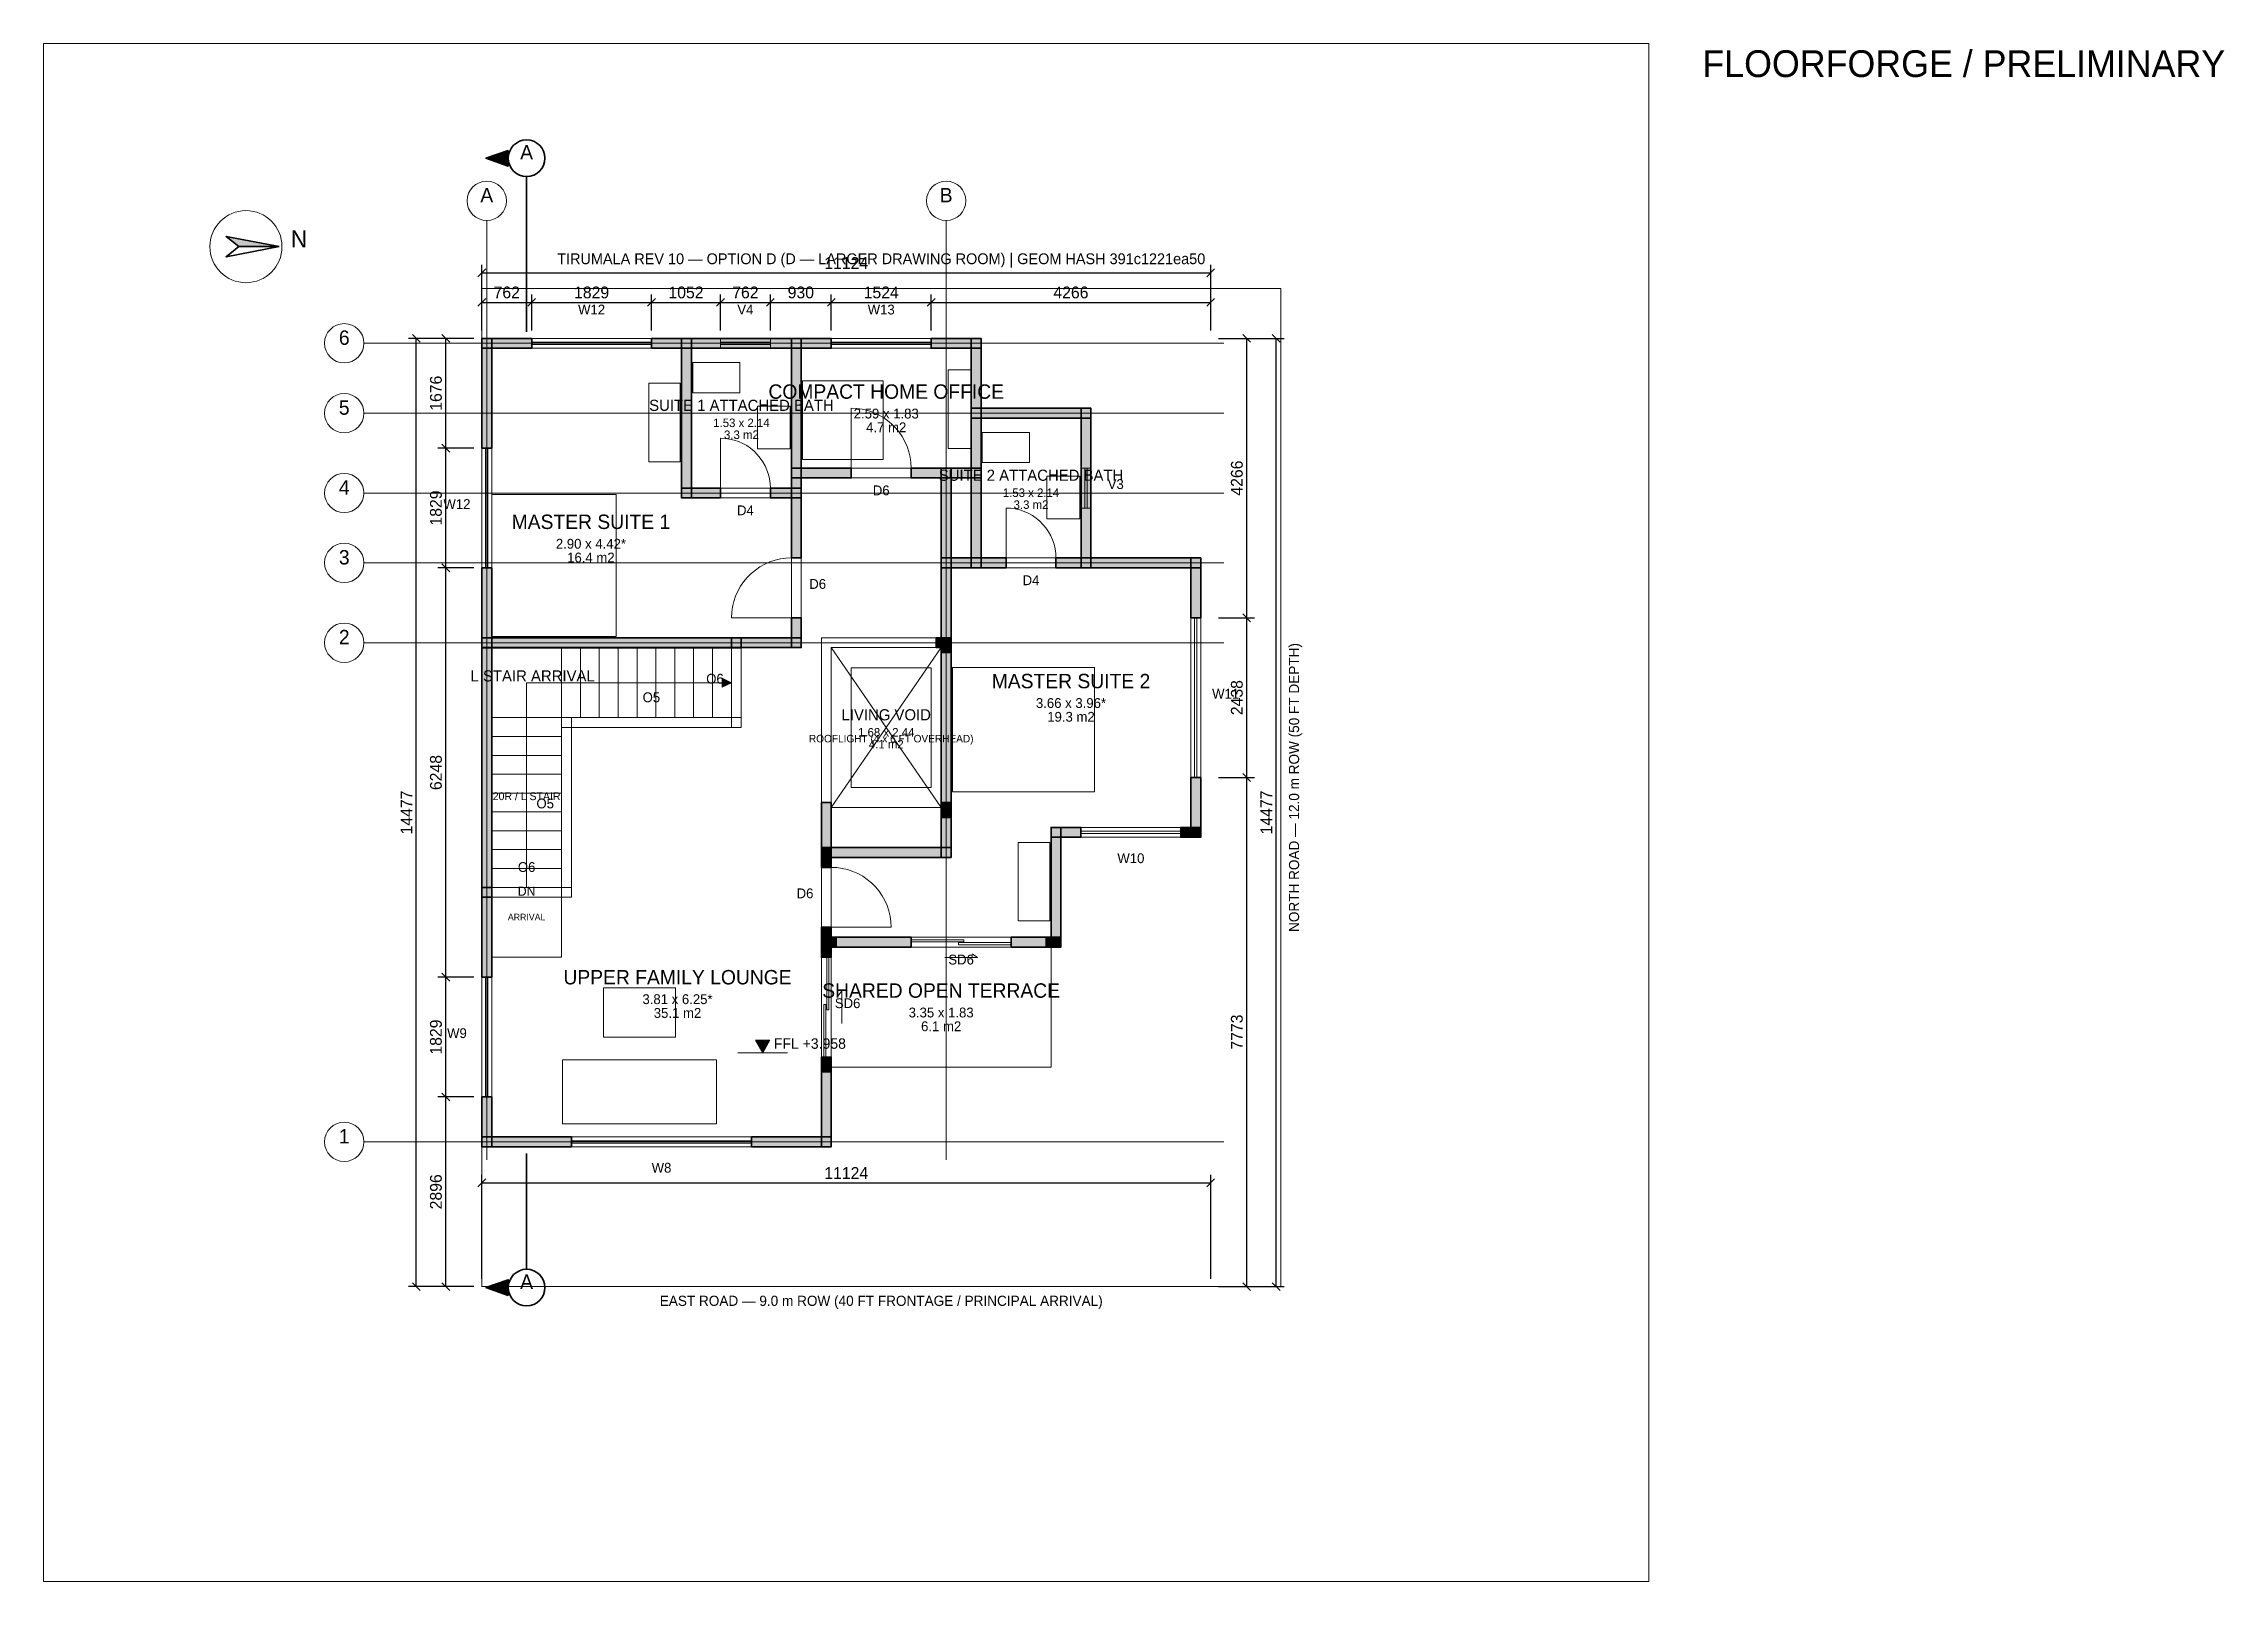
# Paper-space layout 'FLOOR-1' of a CAD drawing. Header units: millimetres. Extents: x 20 to 346, y 30 to 260.
# The model-space entities are those that its viewports show. They can reach past a viewport. Long polylines and large blocks are cut down to what shows.
import ezdxf
from ezdxf.enums import TextEntityAlignment as Align

# ---------------------------------------------------------------- set-up
doc = ezdxf.new("R2010")
doc.units = ezdxf.units.MM
for name, color, linetype, lineweight in [('A-ANNO', 7, 'Continuous', 18), ('A-DIMS', 7, 'Continuous', 13), ('A-DOOR', 3, 'Continuous', 18), ('A-FLOR', 8, 'Continuous', 13), ('A-FURN', 8, 'Continuous', 13), ('A-GRID', 8, 'Continuous', 13), ('A-LEVL', 7, 'Continuous', 13), ('A-SECT', 1, 'Continuous', 35), ('A-SITE', 8, 'Continuous', 18), ('A-STAIR', 7, 'Continuous', 18), ('A-TAGS', 1, 'Continuous', 13), ('A-WALL', 7, 'Continuous', 35), ('A-WIND', 4, 'Continuous', 18)]:
    doc.layers.add(name, color=color, linetype=linetype, lineweight=lineweight)
doc.dimstyles.new('FF-ARCH', dxfattribs={"dimtxt": 180, "dimasz": 90, "dimexe": 120, "dimexo": 120, "dimgap": 60, "dimtad": 1, "dimdec": 0, "dimtsz": 60, "dimcen": 2.5, "dimazin": 3, "dimtfac": 1, "dimtmove": 0, "dimatfit": 3})

msp = doc.modelspace()

# ---------------------------------------------------------------- hatches: boundary and pattern name
at = {"layer": 'A-LEVL'}
msp.add_hatch(color=7, dxfattribs=at).paths.add_polyline_path([(27301.1, 3761.1), (27521.1, 3761.1), (27411.1, 3571.1)])
at = {"layer": 'A-SECT'}
for points in [[(23528, 17347), (23188, 17227), (23528, 17107)], [(23528, -135), (23188, -15), (23528, 105)]]:
    msp.add_hatch(color=7, dxfattribs=at).paths.add_polyline_path(points)
at = {"layer": 'A-STAIR'}
msp.add_hatch(color=7, dxfattribs=at).paths.add_polyline_path([(26933, 9220.5), (26793, 9290.5), (26793, 9150.5)])
at = {"layer": 'A-WALL'}
for points in [[(20031, 15877), (19222.5, 16031), (19415, 15877)], [(23125, 14477), (23275, 14477), (23275, 12801.5), (23125, 12801.5), (23125, 14402), (23125, 14477)], [(23200, 14327), (23125, 14327), (23125, 14477), (23885.5, 14477), (23885.5, 14327), (23200, 14327)], [(26323, 14477), (26323, 14327), (25714.5, 14327), (25714.5, 14477), (26248, 14477), (26323, 14477)], [(26173, 14402), (26173, 14477), (26323, 14477), (26323, 12116), (26323, 12041), (26173, 12041), (26173, 14402)], [(27925, 14477), (28000, 14477), (28000, 14327), (26248, 14327), (26173, 14327), (26173, 14477), (27925, 14477)], [(27850, 14402), (27850, 14477), (28000, 14477), (28000, 12421), (28000, 12346), (27850, 12346), (27850, 14402)], [(27925, 14327), (27850, 14327), (27850, 14477), (28458, 14477), (28458, 14327), (27925, 14327)], [(30743, 14477), (30743, 14327), (29982, 14327), (29982, 14477), (30668, 14477), (30743, 14477)], [(30593, 14402), (30593, 14477), (30743, 14477), (30743, 13335), (30743, 13260), (30593, 13260), (30593, 14402)], [(30593, 13335), (30593, 13410), (30743, 13410), (30743, 12421), (30743, 12346), (30593, 12346), (30593, 13335)], [(32344, 13410), (32419, 13410), (32419, 13260), (30668, 13260), (30593, 13260), (30593, 13410), (32344, 13410)], [(32269, 13335), (32269, 13410), (32419, 13410), (32419, 11049), (32419, 10974), (32269, 10974), (32269, 13335)], [(27850, 12421), (27850, 12496), (28000, 12496), (28000, 12116), (28000, 12041), (27850, 12041), (27850, 12421)], [(27925, 12346), (27850, 12346), (27850, 12496), (28763, 12496), (28763, 12346), (27925, 12346)], [(30286, 12496), (30286, 12346), (29677, 12346), (29677, 12496), (30211, 12496), (30286, 12496)], [(30136, 12421), (30136, 12496), (30286, 12496), (30286, 11049), (30286, 10974), (30136, 10974), (30136, 12421)], [(30668, 12496), (30743, 12496), (30743, 12346), (30211, 12346), (30136, 12346), (30136, 12496), (30668, 12496)], [(30593, 12421), (30593, 12496), (30743, 12496), (30743, 11049), (30743, 10974), (30593, 10974), (30593, 12421)], [(26248, 12041), (26173, 12041), (26173, 12191), (26766, 12191), (26766, 12041), (26248, 12041)], [(28000, 12191), (28000, 12041), (27528, 12041), (27528, 12191), (27925, 12191), (28000, 12191)], [(27850, 12191), (28000, 12191), (28000, 11125), (27850, 11125), (27850, 12116), (27850, 12191)], [(30136, 11049), (30136, 11124), (30286, 11124), (30286, 9830), (30286, 9755), (30136, 9755), (30136, 11049)], [(30668, 11124), (30743, 11124), (30743, 10974), (30211, 10974), (30136, 10974), (30136, 11124), (30668, 11124)], [(30668, 10974), (30593, 10974), (30593, 11124), (31125, 11124), (31125, 10974), (30668, 10974)], [(32419, 11124), (32419, 10974), (31887, 10974), (31887, 11124), (32344, 11124), (32419, 11124)], [(34021, 11124), (34096, 11124), (34096, 10974), (32344, 10974), (32269, 10974), (32269, 11124), (34021, 11124)], [(33946, 11124), (34096, 11124), (34096, 10211), (33946, 10211), (33946, 11049), (33946, 11124)], [(23275, 9830), (23275, 9755), (23125, 9755), (23125, 10972.5), (23275, 10972.5), (23275, 9830)], [(28000, 9830), (28000, 9755), (27850, 9755), (27850, 10211), (28000, 10211), (28000, 9830)], [(27008, 9905), (27083, 9905), (27083, 9755), (23200, 9755), (23125, 9755), (23125, 9905), (27008, 9905)], [(23125, 9829), (23125, 9904), (23275, 9904), (23275, 6021), (23275, 5946), (23125, 5946), (23125, 9829)], [(27008, 9904), (27083, 9904), (27083, 9754), (23200, 9754), (23125, 9754), (23125, 9904), (27008, 9904)], [(27925, 9905), (28000, 9905), (28000, 9755), (27008, 9755), (26933, 9755), (26933, 9905), (27925, 9905)], [(30211, 9905), (30286, 9905), (30286, 9755), (30136, 9755), (30061, 9755), (30061, 9905), (30211, 9905)], [(30136, 9830), (30136, 9905), (30286, 9905), (30286, 9755), (30286, 9680), (30136, 9680), (30136, 9830)], [(30136, 9755), (30136, 9830), (30286, 9830), (30286, 7314), (30286, 7239), (30136, 7239), (30136, 9755)], [(34096, 6935), (34096, 6860), (33946, 6860), (33946, 7773), (34096, 7773), (34096, 6935)], [(28307, 7314), (28307, 7389), (28457, 7389), (28457, 6629), (28457, 6554), (28307, 6554), (28307, 7314)], [(30136, 7314), (30136, 7389), (30286, 7389), (30286, 7239), (30286, 7164), (30136, 7164), (30136, 7314)], [(30136, 7239), (30136, 7314), (30286, 7314), (30286, 6629), (30286, 6554), (30136, 6554), (30136, 7239)], [(31812, 6935), (31812, 7010), (31962, 7010), (31962, 5258), (31962, 5183), (31812, 5183), (31812, 6935)], [(31887, 6860), (31812, 6860), (31812, 7010), (32268, 7010), (32268, 6860), (31887, 6860)], [(34096, 7010), (34096, 6860), (33792, 6860), (33792, 7010), (34021, 7010), (34096, 7010)], [(28307, 6704), (28457, 6704), (28457, 6401), (28307, 6401), (28307, 6629), (28307, 6704)], [(30211, 6704), (30286, 6704), (30286, 6554), (28382, 6554), (28307, 6554), (28307, 6704), (30211, 6704)], [(23125, 6096), (23275, 6096), (23275, 4724.5), (23125, 4724.5), (23125, 6021), (23125, 6096)], [(28457, 5258), (28457, 5183), (28307, 5183), (28307, 5487), (28457, 5487), (28457, 5258)], [(28307, 5258), (28307, 5333), (28457, 5333), (28457, 5183), (28457, 5108), (28307, 5108), (28307, 5258)], [(28457, 5333), (28532, 5333), (28532, 5183), (28382, 5183), (28307, 5183), (28307, 5333), (28457, 5333)], [(28457, 5183), (28382, 5183), (28382, 5333), (29677, 5333), (29677, 5183), (28457, 5183)], [(31887, 5333), (31887, 5183), (31201, 5183), (31201, 5333), (31812, 5333), (31887, 5333)], [(31887, 5333), (31962, 5333), (31962, 5183), (31812, 5183), (31737, 5183), (31737, 5333), (31887, 5333)], [(28307, 5258), (28457, 5258), (28457, 5029), (28307, 5029), (28307, 5183), (28307, 5258)], [(28457, 3352), (28457, 3277), (28307, 3277), (28307, 3505), (28457, 3505), (28457, 3352)], [(28307, 3352), (28307, 3427), (28457, 3427), (28457, 2210), (28457, 2135), (28307, 2135), (28307, 3352)], [(23275, 2210), (23275, 2135), (23125, 2135), (23125, 2895.5), (23275, 2895.5), (23275, 2210)], [(23200, 2135), (23125, 2135), (23125, 2285), (24495.5, 2285), (24495.5, 2135), (23200, 2135)], [(28457, 2285), (28457, 2135), (27238.5, 2135), (27238.5, 2285), (28382, 2285), (28457, 2285)]]:
    msp.add_hatch(color=7, dxfattribs=at).paths.add_polyline_path(points)

# ---------------------------------------------------------------- linework, layer by layer
at = {"layer": 'A-ANNO'}
msp.add_circle((19525, 15877), 550, dxfattribs=at)
at = {"layer": 'A-DOOR'}
for p, q in [((28763, 12496), (28763, 13410)), ((26766, 12191), (26766, 12953)), ((31125, 11124), (31125, 11886)), ((27850, 10211), (26936, 10211)), ((26933, 8537), (26933, 9904)), ((27083, 8537), (27083, 9904)), ((24342, 5946), (24342, 8687)), ((24342, 8687), (27083, 8687)), ((24492, 5946), (24492, 8687)), ((24342, 8537), (27083, 8537)), ((23125, 6096), (24492, 6096)), ((23125, 5946), (24492, 5946)), ((28457, 5487), (29371, 5487)), ((30189, 5023), (30689, 5023)), ((30689, 5023), (30609, 5083)), ((28617, 4517), (28557, 4437)), ((28617, 4017), (28617, 4517))]:
    msp.add_line(p, q, dxfattribs=at)
for points in [[(29677, 12496), (29673.1, 12580.3), (29661.4, 12663.9), (29642.1, 12746.1), (29615.3, 12826.2), (29581.2, 12903.4), (29540.1, 12977.2), (29492.4, 13046.8), (29438.5, 13111.8), (29378.8, 13171.5), (29313.8, 13225.4), (29244.2, 13273.1), (29170.4, 13314.2), (29093.2, 13348.3), (29013.1, 13375.1), (28930.9, 13394.4), (28847.3, 13406.1), (28763, 13410)], [(27528, 12191), (27524.7, 12261.3), (27515, 12331), (27498.9, 12399.5), (27476.5, 12466.3), (27448.1, 12530.7), (27413.9, 12592.1), (27374.1, 12650.2), (27329.1, 12704.4), (27279.4, 12754.1), (27225.2, 12799.1), (27167.1, 12838.9), (27105.7, 12873.1), (27041.3, 12901.5), (26974.5, 12923.9), (26906, 12940), (26836.3, 12949.7), (26766, 12953)], [(31887, 11124), (31883.7, 11194.3), (31874, 11264), (31857.9, 11332.5), (31835.5, 11399.3), (31807.1, 11463.7), (31772.9, 11525.1), (31733.1, 11583.2), (31688.1, 11637.4), (31638.4, 11687.1), (31584.2, 11732.1), (31526.1, 11771.9), (31464.7, 11806.1), (31400.3, 11834.5), (31333.5, 11856.9), (31265, 11873), (31195.3, 11882.7), (31125, 11886)], [(27850, 11125), (27765.7, 11121.1), (27682.1, 11109.4), (27599.9, 11090.1), (27519.8, 11063.3), (27442.6, 11029.2), (27368.8, 10988.1), (27299.2, 10940.4), (27234.2, 10886.5), (27174.5, 10826.8), (27120.6, 10761.8), (27072.9, 10692.2), (27031.8, 10618.4), (26997.7, 10541.2), (26970.9, 10461.1), (26951.6, 10378.9), (26939.9, 10295.3), (26936, 10211)], [(28457, 6401), (28541.3, 6397.1), (28624.9, 6385.4), (28707.1, 6366.1), (28787.2, 6339.3), (28864.4, 6305.2), (28938.2, 6264.1), (29007.8, 6216.4), (29072.8, 6162.5), (29132.5, 6102.8), (29186.4, 6037.8), (29234.1, 5968.2), (29275.2, 5894.4), (29309.3, 5817.2), (29336.1, 5737.1), (29355.4, 5654.9), (29367.1, 5571.3), (29371, 5487)]]:
    msp.add_lwpolyline(points, dxfattribs=at)
for points in [[(28420, 4227), (28420, 5029), (28388, 5029), (28388, 4227)], [(29677, 5264), (30479, 5264), (30479, 5296), (29677, 5296)], [(30399, 5220), (31201, 5220), (31201, 5252), (30399, 5252)], [(28376, 3505), (28376, 4307), (28344, 4307), (28344, 3505)]]:
    msp.add_lwpolyline(points, close=True, dxfattribs=at)
at = {"layer": 'A-FLOR'}
for p, q in [((28457, 7314), (30136, 9755)), ((28457, 9755), (30136, 7314))]:
    msp.add_line(p, q, dxfattribs=at)
for points in [[(23125, 5946), (23125, 6021), (23125, 6096), (23125, 9754), (23125, 9755), (23125, 9829), (23125, 9904), (23125, 9905), (23125, 14327), (23125, 14402), (23125, 14477), (23275, 14477), (26173, 14477), (26248, 14477), (26323, 14477), (27850, 14477), (27925, 14477), (28000, 14477), (30593, 14477), (30668, 14477), (30743, 14477), (30743, 14327), (30743, 13410), (32269, 13410), (32344, 13410), (32419, 13410), (32419, 13260), (32419, 11124), (33946, 11124), (34021, 11124), (34096, 11124), (34096, 10974), (34096, 7010), (34096, 6935), (34096, 6860), (33946, 6860), (31962, 6860), (31962, 5333), (31962, 5258), (31962, 5183), (31887, 5183), (31812, 5183), (31812, 3352), (28457, 3352), (28457, 3277), (28457, 2285), (28457, 2210), (28457, 2135), (28307, 2135), (23275, 2135), (23200, 2135), (23125, 2135), (23125, 2285), (23125, 5946)], [(23275, 9905), (27850, 9905), (27850, 12041), (26173, 12041), (26173, 14327), (23275, 14327)], [(26323, 12191), (27850, 12191), (27850, 14327), (26323, 14327)], [(30593, 12496), (30593, 14327), (28000, 14327), (28000, 12496)], [(32269, 11124), (32269, 13260), (30743, 13260), (30743, 11124)], [(23275, 2285), (23275, 5946), (24492, 5946), (24492, 8537), (27083, 8537), (27083, 9755), (28000, 9755), (28000, 9905), (28000, 12346), (30136, 12346), (30136, 9905), (28307, 9905), (28307, 9755), (28307, 2285)], [(30593, 11124), (30593, 12346), (30286, 12346), (30286, 11124), (30593, 11124)], [(28457, 5333), (31812, 5333), (31812, 7010), (33946, 7010), (33946, 10974), (30286, 10974), (30286, 6554), (28457, 6554)], [(23275, 6096), (24342, 6096), (24342, 8687), (26933, 8687), (26933, 9754), (23275, 9754)], [(24342, 8687), (26933, 8687), (26933, 9754), (24342, 9754), (23275, 9754), (23275, 8687), (23275, 6096), (24342, 6096), (24342, 8687)], [(30136, 7314), (30136, 9755), (28457, 9755), (28457, 7314)], [(30136, 7239), (30136, 7314), (30136, 9755), (28457, 9755), (28457, 7314), (28457, 7239), (28457, 6704), (30136, 6704), (30136, 7164), (30136, 7239)], [(30136, 7314), (30136, 9755), (28457, 9755), (28457, 7314)], [(31812, 3352), (31812, 5183), (28457, 5183), (28457, 3352)]]:
    msp.add_lwpolyline(points, close=True, dxfattribs=at)
for points in [[(26933, 8687), (26933, 9754)], [(30060.9, 9755), (28457, 9755), (28457, 7389.1)], [(24342, 6096), (24342, 8687)], [(24342, 8687), (26933, 8687)], [(28457.1, 7314), (30135.9, 7314)], [(31812, 3352), (31812, 5182.9)], [(28457.1, 3352), (31812, 3352)]]:
    msp.add_lwpolyline(points, dxfattribs=at)
at = {"layer": 'A-FURN'}
for points in [[(27063, 13647), (27063, 14107), (26343, 14107), (26343, 13647)], [(30593, 12796), (30593, 13996), (30243, 13996), (30243, 12796)], [(26153, 12591), (26153, 13791), (25673, 13791), (25673, 12591)], [(29250, 12627), (29250, 13827), (28020, 13827), (28020, 12627)], [(27830, 12791), (27830, 13441), (27330, 13441), (27330, 12791)], [(31483, 12580), (31483, 13040), (30763, 13040), (30763, 12580)], [(32249, 11724), (32249, 12374), (31749, 12374), (31749, 11724)], [(25175, 9925), (25175, 12095), (23275, 12095), (23275, 9925)], [(32476, 7554), (32476, 9454), (30306, 9454), (30306, 7554)], [(31792, 5583), (31792, 6783), (31312, 6783), (31312, 5583)], [(26082, 3810), (26082, 4560), (24982, 4560), (24982, 3810)], [(26707, 2485), (26707, 3465), (24357, 3465), (24357, 2485)]]:
    msp.add_lwpolyline(points, close=True, dxfattribs=at)
at = {"layer": 'A-GRID'}
for p, q in [((23200, 1935), (23200, 16277)), ((30211, 1935), (30211, 16277)), ((21325, 14402), (34448, 14402)), ((21325, 13335), (34448, 13335)), ((21325, 12116), (34448, 12116)), ((21325, 11049), (34448, 11049)), ((21325, 9830), (34448, 9830)), ((21325, 2210), (34448, 2210))]:
    msp.add_line(p, q, dxfattribs=at)
for centre in [(23200, 16577), (30211, 16577), (21025, 14402), (21025, 13335), (21025, 12116), (21025, 11049), (21025, 9830), (21025, 2210)]:
    msp.add_circle(centre, 300, dxfattribs=at)
at = {"layer": 'A-LEVL'}
msp.add_line((27031.1, 3571.1), (27791.1, 3571.1), dxfattribs=at)
msp.add_lwpolyline([(27301.1, 3761.1), (27521.1, 3761.1), (27411.1, 3571.1)], close=True, dxfattribs=at)
at = {"layer": 'A-SECT'}
for p, q in [((23808, 16647), (23808, 16947)), ((23808, 14577), (23808, 16647)), ((23808, 2035), (23808, 565)), ((23808, 565), (23808, 265))]:
    msp.add_line(p, q, dxfattribs=at)
for points in [[(23528, 17347), (23188, 17227), (23528, 17107)], [(23528, -135), (23188, -15), (23528, 105)]]:
    msp.add_lwpolyline(points, close=True, dxfattribs=at)
for centre in [(23808, 17227), (23808, -15)]:
    msp.add_circle(centre, 280, dxfattribs=at)
at = {"layer": 'A-SITE'}
msp.add_lwpolyline([(23124, 0), (35316, 0), (35316, 15240), (23124, 15240)], close=True, dxfattribs=at)
at = {"layer": 'A-STAIR'}
for points in [[(23275, 8687), (24342, 8687), (24342, 9754), (23275, 9754)], [(24342, 8687), (24629.9, 8687), (24629.9, 9754), (24342, 9754)], [(24629.9, 8687), (24917.8, 8687), (24917.8, 9754), (24629.9, 9754)], [(24917.8, 8687), (25205.7, 8687), (25205.7, 9754), (24917.8, 9754)], [(25205.7, 8687), (25493.6, 8687), (25493.6, 9754), (25205.7, 9754)], [(25493.6, 8687), (25781.4, 8687), (25781.4, 9754), (25493.6, 9754)], [(25781.4, 8687), (26069.3, 8687), (26069.3, 9754), (25781.4, 9754)], [(26069.3, 8687), (26357.2, 8687), (26357.2, 9754), (26069.3, 9754)], [(26357.2, 8687), (26645.1, 8687), (26645.1, 9754), (26357.2, 9754)], [(26645.1, 8687), (26933, 8687), (26933, 9754), (26645.1, 9754)], [(26933, 9220.5), (26793, 9290.5), (26793, 9150.5)], [(23275, 8399.1), (24342, 8399.1), (24342, 8687), (23275, 8687)], [(23275, 8111.2), (24342, 8111.2), (24342, 8399.1), (23275, 8399.1)], [(23275, 7823.3), (24342, 7823.3), (24342, 8111.2), (23275, 8111.2)], [(23275, 7535.4), (24342, 7535.4), (24342, 7823.3), (23275, 7823.3)], [(23275, 7247.6), (24342, 7247.6), (24342, 7535.4), (23275, 7535.4)], [(23275, 6959.7), (24342, 6959.7), (24342, 7247.6), (23275, 7247.6)], [(23275, 6671.8), (24342, 6671.8), (24342, 6959.7), (23275, 6959.7)], [(23275, 6383.9), (24342, 6383.9), (24342, 6671.8), (23275, 6671.8)], [(23275, 6096), (24342, 6096), (24342, 6383.9), (23275, 6383.9)], [(23275, 5029), (24342, 5029), (24342, 6096), (23275, 6096)]]:
    msp.add_lwpolyline(points, close=True, dxfattribs=at)
msp.add_lwpolyline([(23808.5, 6096), (23808.5, 9220.5), (26933, 9220.5)], dxfattribs=at)
at = {"layer": 'A-WALL'}
for points in [[(20031, 15877), (19222.5, 16031), (19415, 15877)], [(20031, 15877), (19222.5, 15723), (19415, 15877)], [(23125, 14477), (23275, 14477), (23275, 12801.5), (23125, 12801.5), (23125, 14402), (23125, 14477)], [(23200, 14327), (23125, 14327), (23125, 14477), (23885.5, 14477), (23885.5, 14327), (23200, 14327)], [(26323, 14477), (26323, 14327), (25714.5, 14327), (25714.5, 14477), (26248, 14477), (26323, 14477)], [(26173, 14402), (26173, 14477), (26323, 14477), (26323, 12116), (26323, 12041), (26173, 12041), (26173, 14402)], [(27925, 14477), (28000, 14477), (28000, 14327), (26248, 14327), (26173, 14327), (26173, 14477), (27925, 14477)], [(27850, 14402), (27850, 14477), (28000, 14477), (28000, 12421), (28000, 12346), (27850, 12346), (27850, 14402)], [(27925, 14327), (27850, 14327), (27850, 14477), (28458, 14477), (28458, 14327), (27925, 14327)], [(30743, 14477), (30743, 14327), (29982, 14327), (29982, 14477), (30668, 14477), (30743, 14477)], [(30593, 14402), (30593, 14477), (30743, 14477), (30743, 13335), (30743, 13260), (30593, 13260), (30593, 14402)], [(30593, 13335), (30593, 13410), (30743, 13410), (30743, 12421), (30743, 12346), (30593, 12346), (30593, 13335)], [(32344, 13410), (32419, 13410), (32419, 13260), (30668, 13260), (30593, 13260), (30593, 13410), (32344, 13410)], [(32269, 13335), (32269, 13410), (32419, 13410), (32419, 11049), (32419, 10974), (32269, 10974), (32269, 13335)], [(27850, 12421), (27850, 12496), (28000, 12496), (28000, 12116), (28000, 12041), (27850, 12041), (27850, 12421)], [(27925, 12346), (27850, 12346), (27850, 12496), (28763, 12496), (28763, 12346), (27925, 12346)], [(30286, 12496), (30286, 12346), (29677, 12346), (29677, 12496), (30211, 12496), (30286, 12496)], [(30136, 12421), (30136, 12496), (30286, 12496), (30286, 11049), (30286, 10974), (30136, 10974), (30136, 12421)], [(30668, 12496), (30743, 12496), (30743, 12346), (30211, 12346), (30136, 12346), (30136, 12496), (30668, 12496)], [(30593, 12421), (30593, 12496), (30743, 12496), (30743, 11049), (30743, 10974), (30593, 10974), (30593, 12421)], [(26248, 12041), (26173, 12041), (26173, 12191), (26766, 12191), (26766, 12041), (26248, 12041)], [(28000, 12191), (28000, 12041), (27528, 12041), (27528, 12191), (27925, 12191), (28000, 12191)], [(27850, 12191), (28000, 12191), (28000, 11125), (27850, 11125), (27850, 12116), (27850, 12191)], [(30136, 11049), (30136, 11124), (30286, 11124), (30286, 9830), (30286, 9755), (30136, 9755), (30136, 11049)], [(30668, 11124), (30743, 11124), (30743, 10974), (30211, 10974), (30136, 10974), (30136, 11124), (30668, 11124)], [(30668, 10974), (30593, 10974), (30593, 11124), (31125, 11124), (31125, 10974), (30668, 10974)], [(32419, 11124), (32419, 10974), (31887, 10974), (31887, 11124), (32344, 11124), (32419, 11124)], [(34021, 11124), (34096, 11124), (34096, 10974), (32344, 10974), (32269, 10974), (32269, 11124), (34021, 11124)], [(33946, 11124), (34096, 11124), (34096, 10211), (33946, 10211), (33946, 11049), (33946, 11124)], [(23275, 9830), (23275, 9755), (23125, 9755), (23125, 10972.5), (23275, 10972.5), (23275, 9830)], [(28000, 9830), (28000, 9755), (27850, 9755), (27850, 10211), (28000, 10211), (28000, 9830)], [(27008, 9905), (27083, 9905), (27083, 9755), (23200, 9755), (23125, 9755), (23125, 9905), (27008, 9905)], [(23125, 9829), (23125, 9904), (23275, 9904), (23275, 6021), (23275, 5946), (23125, 5946), (23125, 9829)], [(27008, 9904), (27083, 9904), (27083, 9754), (23200, 9754), (23125, 9754), (23125, 9904), (27008, 9904)], [(27925, 9905), (28000, 9905), (28000, 9755), (27008, 9755), (26933, 9755), (26933, 9905), (27925, 9905)], [(30211, 9905), (30286, 9905), (30286, 9755), (30136, 9755), (30061, 9755), (30061, 9905), (30211, 9905)], [(30136, 9830), (30136, 9905), (30286, 9905), (30286, 9755), (30286, 9680), (30136, 9680), (30136, 9830)], [(30136, 9755), (30136, 9830), (30286, 9830), (30286, 7314), (30286, 7239), (30136, 7239), (30136, 9755)], [(34096, 6935), (34096, 6860), (33946, 6860), (33946, 7773), (34096, 7773), (34096, 6935)], [(28307, 7314), (28307, 7389), (28457, 7389), (28457, 6629), (28457, 6554), (28307, 6554), (28307, 7314)], [(30136, 7314), (30136, 7389), (30286, 7389), (30286, 7239), (30286, 7164), (30136, 7164), (30136, 7314)], [(30136, 7239), (30136, 7314), (30286, 7314), (30286, 6629), (30286, 6554), (30136, 6554), (30136, 7239)], [(31812, 6935), (31812, 7010), (31962, 7010), (31962, 5258), (31962, 5183), (31812, 5183), (31812, 6935)], [(31887, 6860), (31812, 6860), (31812, 7010), (32268, 7010), (32268, 6860), (31887, 6860)], [(34096, 7010), (34096, 6860), (33792, 6860), (33792, 7010), (34021, 7010), (34096, 7010)], [(28307, 6704), (28457, 6704), (28457, 6401), (28307, 6401), (28307, 6629), (28307, 6704)], [(30211, 6704), (30286, 6704), (30286, 6554), (28382, 6554), (28307, 6554), (28307, 6704), (30211, 6704)], [(23125, 6096), (23275, 6096), (23275, 4724.5), (23125, 4724.5), (23125, 6021), (23125, 6096)], [(28457, 5258), (28457, 5183), (28307, 5183), (28307, 5487), (28457, 5487), (28457, 5258)], [(28307, 5258), (28307, 5333), (28457, 5333), (28457, 5183), (28457, 5108), (28307, 5108), (28307, 5258)], [(28457, 5333), (28532, 5333), (28532, 5183), (28382, 5183), (28307, 5183), (28307, 5333), (28457, 5333)], [(28457, 5183), (28382, 5183), (28382, 5333), (29677, 5333), (29677, 5183), (28457, 5183)], [(31887, 5333), (31887, 5183), (31201, 5183), (31201, 5333), (31812, 5333), (31887, 5333)], [(31887, 5333), (31962, 5333), (31962, 5183), (31812, 5183), (31737, 5183), (31737, 5333), (31887, 5333)], [(28307, 5258), (28457, 5258), (28457, 5029), (28307, 5029), (28307, 5183), (28307, 5258)], [(28457, 3352), (28457, 3277), (28307, 3277), (28307, 3505), (28457, 3505), (28457, 3352)], [(28307, 3352), (28307, 3427), (28457, 3427), (28457, 2210), (28457, 2135), (28307, 2135), (28307, 3352)], [(23275, 2210), (23275, 2135), (23125, 2135), (23125, 2895.5), (23275, 2895.5), (23275, 2210)], [(23200, 2135), (23125, 2135), (23125, 2285), (24495.5, 2285), (24495.5, 2135), (23200, 2135)], [(28457, 2285), (28457, 2135), (27238.5, 2135), (27238.5, 2285), (28382, 2285), (28457, 2285)]]:
    msp.add_lwpolyline(points, close=True, dxfattribs=at)
at = {"layer": 'A-WIND'}
for p, q in [((23885.5, 14477), (25714.5, 14477)), ((23885.5, 14477), (23885.5, 14327)), ((23885.5, 14420), (25714.5, 14420)), ((23885.5, 14384), (25714.5, 14384)), ((23885.5, 14327), (25714.5, 14327)), ((25714.5, 14477), (25714.5, 14327)), ((26766, 14477), (27528, 14477)), ((26766, 14477), (26766, 14327)), ((26766, 14420), (27528, 14420)), ((26766, 14384), (27528, 14384)), ((26766, 14327), (27528, 14327)), ((27528, 14477), (27528, 14327)), ((28458, 14477), (29982, 14477)), ((28458, 14477), (28458, 14327)), ((28458, 14420), (29982, 14420)), ((28458, 14384), (29982, 14384)), ((28458, 14327), (29982, 14327)), ((29982, 14477), (29982, 14327)), ((23125, 10972.5), (23125, 12801.5)), ((23125, 12801.5), (23275, 12801.5)), ((23182, 10972.5), (23182, 12801.5)), ((23218, 10972.5), (23218, 12801.5)), ((23275, 10972.5), (23275, 12801.5)), ((32269, 11887), (32269, 12497)), ((32419, 12497), (32269, 12497)), ((32326, 11887), (32326, 12497)), ((32362, 11887), (32362, 12497)), ((32419, 11887), (32419, 12497)), ((32419, 11887), (32269, 11887)), ((23125, 10972.5), (23275, 10972.5)), ((33946, 7773), (33946, 10211)), ((34096, 10211), (33946, 10211)), ((34003, 7773), (34003, 10211)), ((34039, 7773), (34039, 10211)), ((34096, 7773), (34096, 10211)), ((34096, 7773), (33946, 7773)), ((32268, 7010), (33792, 7010)), ((32268, 6860), (32268, 7010)), ((33792, 6860), (33792, 7010)), ((32268, 6953), (33792, 6953)), ((32268, 6917), (33792, 6917)), ((32268, 6860), (33792, 6860)), ((23125, 2895.5), (23125, 4724.5)), ((23125, 4724.5), (23275, 4724.5)), ((23182, 2895.5), (23182, 4724.5)), ((23218, 2895.5), (23218, 4724.5)), ((23275, 2895.5), (23275, 4724.5)), ((23125, 2895.5), (23275, 2895.5)), ((24495.5, 2285), (27238.5, 2285)), ((24495.5, 2135), (24495.5, 2285)), ((24495.5, 2228), (27238.5, 2228)), ((24495.5, 2192), (27238.5, 2192)), ((24495.5, 2135), (27238.5, 2135)), ((27238.5, 2135), (27238.5, 2285))]:
    msp.add_line(p, q, dxfattribs=at)
msp.add_lwpolyline([(28763, 7620), (29982, 7620), (29982, 9449), (28763, 9449)], close=True, dxfattribs=at)

# ---------------------------------------------------------------- texts
at = {"layer": 'A-ANNO'}
for s, height, p in [('N', 260, (20335, 15787)), ('TIRUMALA REV 10 — OPTION D (D — LARGER DRAWING ROOM) | GEOM HASH 391c1221ea50', 165, (29220, 15560)), ('COMPACT HOME OFFICE', 220, (29296.5, 13488.5)), ('SUITE 1 ATTACHED BATH', 170, (27086.5, 13318.5)), ('2.59 x 1.83', 150, (29296.5, 13209)), ('1.53 x 2.14', 130, (27086.5, 13083.5)), ('3.3 m2', 130, (27086.5, 12901.5)), ('4.7 m2', 150, (29296.5, 12999)), ('SUITE 2 ATTACHED BATH', 170, (31506, 12251.5)), ('1.53 x 2.14', 130, (31506, 12016.5)), ('3.3 m2', 130, (31506, 11834.5)), ('MASTER SUITE 1', 220, (24789.6, 11500.5)), ('2.90 x 4.42*', 150, (24789.6, 11221)), ('16.4 m2', 150, (24789.6, 11011)), ('L STAIR ARRIVAL', 170, (23900.1, 9188.4)), ('MASTER SUITE 2', 220, (32116, 9069)), ('3.66 x 3.96*', 150, (32116, 8789.5)), ('LIVING VOID', 170, (29296.5, 8594)), ('19.3 m2', 150, (32116, 8579.5)), ('1.68 x 2.44', 130, (29296.5, 8359)), ('4.1 m2', 130, (29296.5, 8177)), ('UPPER FAMILY LOUNGE', 220, (26111.1, 4548.1)), ('3.81 x 6.25*', 150, (26111.1, 4268.6)), ('SHARED OPEN TERRACE', 220, (30134.5, 4344.5)), ('35.1 m2', 150, (26111.1, 4058.6)), ('3.35 x 1.83', 150, (30134.5, 4065)), ('6.1 m2', 150, (30134.5, 3855))]:
    msp.add_text(s, height=height, dxfattribs=at).set_placement(p, align=Align.BOTTOM_CENTER)
at = {"layer": 'A-GRID'}
for s, p in [('A', (23200, 16487)), ('B', (30211, 16487)), ('6', (21025, 14312)), ('5', (21025, 13245)), ('4', (21025, 12026)), ('3', (21025, 10959)), ('2', (21025, 9740)), ('1', (21025, 2120))]:
    msp.add_text(s, height=220, dxfattribs=at).set_placement(p, align=Align.BOTTOM_CENTER)
at = {"layer": 'A-LEVL'}
msp.add_text('FFL +3.958', height=160, dxfattribs=at).set_placement((27581.1, 3631.1))
at = {"layer": 'A-SECT'}
for p in [(23808, 17142), (23808, -100)]:
    msp.add_text('A', height=220, dxfattribs=at).set_placement(p, align=Align.BOTTOM_CENTER)
at = {"layer": 'A-SITE'}
msp.add_text('NORTH ROAD — 12.0 m ROW (50 FT DEPTH)', height=155, rotation=90, dxfattribs=at).set_placement((35644, 7620), align=Align.BOTTOM_CENTER)
msp.add_text('EAST ROAD — 9.0 m ROW (40 FT FRONTAGE / PRINCIPAL ARRIVAL)', height=155, dxfattribs=at).set_placement((29220, -340), align=Align.BOTTOM_CENTER)
at = {"layer": 'A-STAIR'}
for s, height, p in [('20R / L STAIR', 120, (23808.5, 7391.5)), ('DN', 140, (23808.5, 5926)), ('ARRIVAL', 100, (23808.5, 5562.5))]:
    msp.add_text(s, height=height, dxfattribs=at).set_placement(p, align=Align.BOTTOM_CENTER)
at = {"layer": 'A-TAGS'}
for s, p in [('W12', (24800, 14797)), ('V4', (27147, 14797)), ('W13', (29220, 14797)), ('V3', (32799, 12132)), ('W12', (22745, 11827)), ('D6', (29220, 12036)), ('D4', (27147, 11731)), ('D6', (28250, 10608)), ('D4', (31506, 10664)), ('O6', (26683, 9160.5)), ('O5', (25712.5, 8877)), ('W11', (34476, 8932)), ('O5', (24092, 7256.5)), ('O6', (23808.5, 6286)), ('W10', (33030, 6420)), ('D6', (28057, 5884)), ('SD6', (30439, 4873)), ('SD6', (28707, 4207)), ('W9', (22745, 3750)), ('W8', (25867, 1695))]:
    msp.add_text(s, height=150, dxfattribs=at).set_placement(p, align=Align.BOTTOM_CENTER)
at = {"layer": 'A-WIND'}
msp.add_text('ROOFLIGHT (4 x 6 FT OVERHEAD)', height=115, dxfattribs=at).set_placement((29372.5, 8274.5), align=Align.BOTTOM_CENTER)

# ---------------------------------------------------------------- dimensions: what is measured, and where the dimension line sits
at = {"layer": 'A-DIMS'}
for base, p1, p2 in [((23124, 15477), (23124, 14477), (34248, 14477)), ((23124, 15027), (23124, 14477), (23885.5, 14477)), ((23885.5, 15027), (23885.5, 14477), (25714.5, 14477)), ((25714.5, 15027), (25714.5, 14477), (26766, 14477)), ((26766, 15027), (26766, 14477), (27528, 14477)), ((27528, 15027), (27528, 14477), (28458, 14477)), ((28458, 15027), (28458, 14477), (29982, 14477)), ((29982, 15027), (29982, 14477), (34248, 14477)), ((23124, 1585), (23124, 0), (34248, 0))]:
    msp.add_linear_dim(base=base, p1=p1, p2=p2, dimstyle='FF-ARCH', dxfattribs=at).render()
for base, p1, p2 in [((22125, 0), (23124, 0), (23124, 14477)), ((22575, 12801.5), (23124, 12801.5), (23124, 14477)), ((34798, 10211), (34248, 10211), (34248, 14477)), ((35248, 0), (34248, 0), (34248, 14477)), ((22575, 10972.5), (23124, 10972.5), (23124, 12801.5)), ((22575, 4724.5), (23124, 4724.5), (23124, 10972.5)), ((34798, 7773), (34248, 7773), (34248, 10211)), ((34798, 0), (34248, 0), (34248, 7773)), ((22575, 2895.5), (23124, 2895.5), (23124, 4724.5)), ((22575, 0), (23124, 0), (23124, 2895.5))]:
    msp.add_linear_dim(base=base, p1=p1, p2=p2, angle=90, dimstyle='FF-ARCH', dxfattribs=at).render()

psp = doc.layouts.new('FLOOR-1')

# ---------------------------------------------------------------- texts
psp.add_text('FLOORFORGE / PRELIMINARY', height=4).set_placement((268, 255))

# ---------------------------------------------------------------- viewports
at = {"layer": 'VIEWPORTS'}
psp.add_viewport(center=(140, 145), size=(240, 230), view_center_point=(28686, 7238.5), view_height=23477, dxfattribs=at)

doc.saveas('drawing.dxf')
